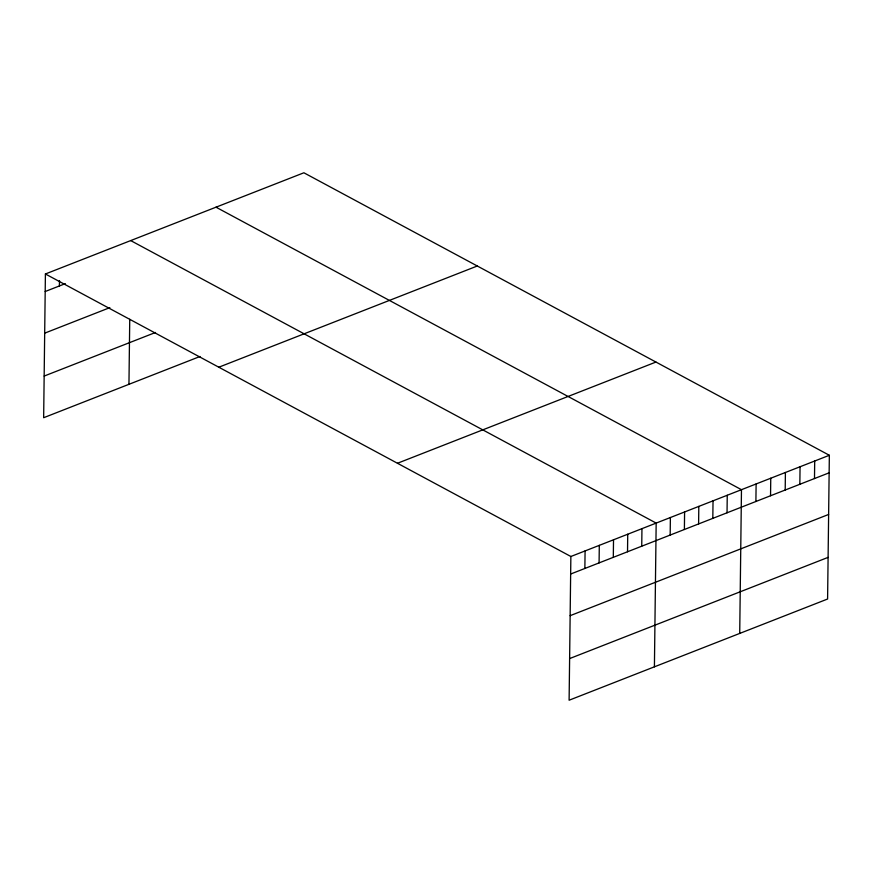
<?xml version="1.0" encoding="UTF-8"?>
<svg xmlns="http://www.w3.org/2000/svg" width="873" height="873" viewBox="0 0 873 873"><rect width="100%" height="100%" fill="white"/><g stroke="black" fill="none" stroke-linecap="round" stroke-linejoin="round"><path stroke-width="1.31" d="M45.407 273.98L570.866 556.494L569.109 700.222L827.593 599.02L829.35 455.28L303.891 172.778L45.407 273.98L43.65 417.72L200.026 356.479M59.408 285.951L59.473 280.56M128.953 384.316L129.739 319.267M584.866 568.465L585.085 550.928M599.085 562.899L599.304 545.363M613.304 557.334L613.523 539.798M627.523 551.758L627.731 534.232M641.742 546.192L641.95 528.667M654.412 666.83L656.169 523.091L130.71 240.588M670.169 535.062L670.388 517.525M684.388 529.496L684.596 511.96M698.607 523.931L698.815 506.395M712.815 518.366L713.034 500.829M727.034 512.8L727.253 495.264M739.715 633.427L741.472 489.698L216.002 207.185M755.898 501.495L756.116 483.958M770.543 495.755L770.761 478.229M785.198 490.026L785.405 472.489M799.843 484.286L800.061 466.749M814.487 478.557L814.705 461.02M45.189 291.517L65.333 283.638M44.687 333.159L109.845 307.645M44.163 376.067L155.525 332.471M218.807 367.217L477.291 266.003M397.466 463.268L655.95 362.055M570.866 556.494L829.35 455.28M570.658 574.03L829.132 472.817M570.145 615.672L828.63 514.459M569.622 658.58L828.106 557.367"/></g></svg>
